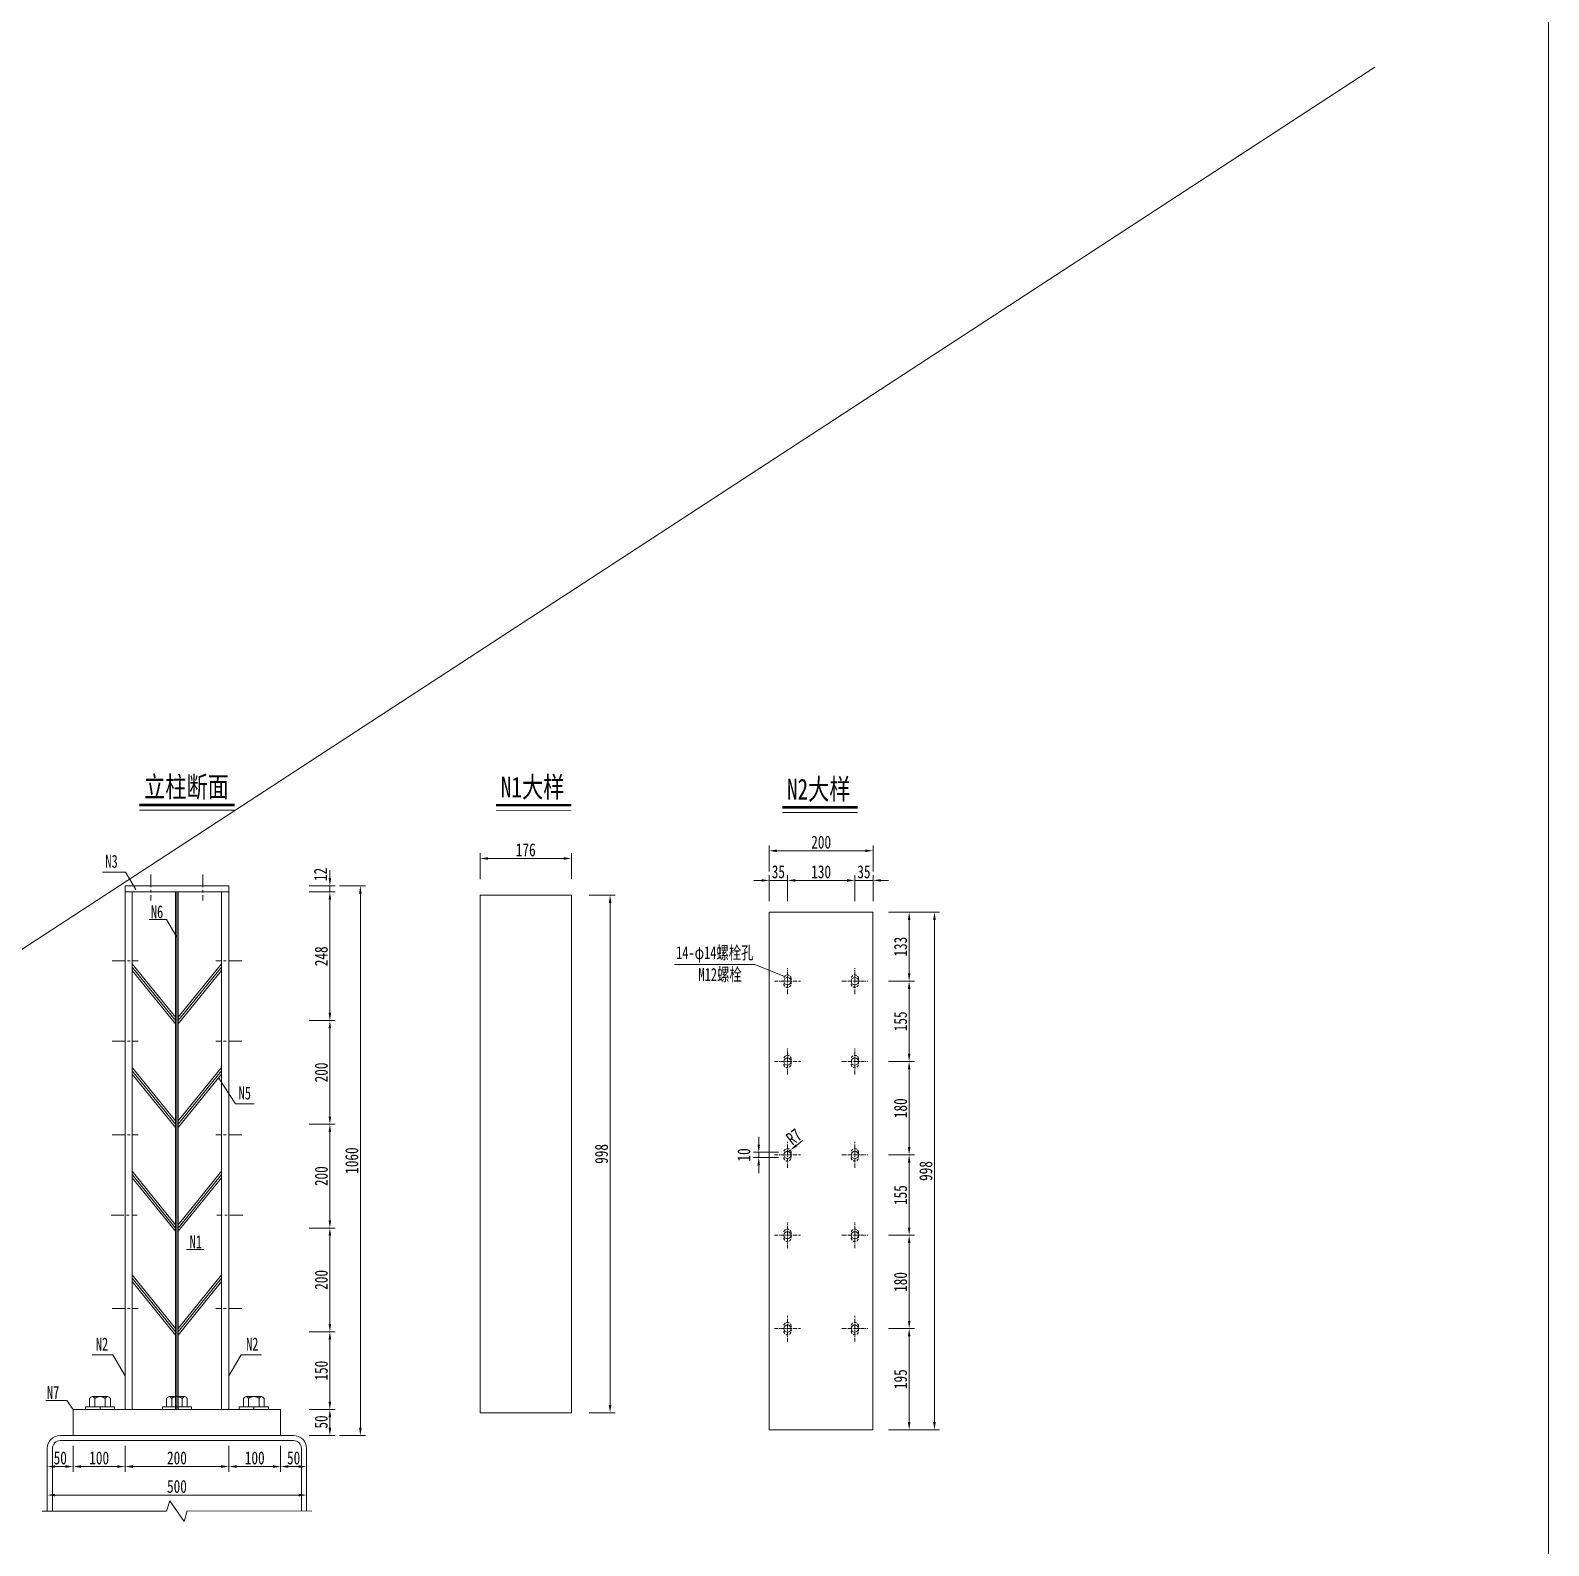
# Model space of a CAD drawing. Extents: x 98573 to 114325, y 0 to 100142.
# Drawn here: x 110224 to 113151, y 52769 to 55691 of the extents above; entities that cross this region are included whole.
import ezdxf

# ---------------------------------------------------------------- set-up
doc = ezdxf.new("R2010")
doc.units = 0
doc.header["$MEASUREMENT"] = 0
doc.linetypes.add('CENTERX2', pattern=[4, 2.5, -0.5, 0.5, -0.5])
doc.linetypes.add('DASHED2', pattern=[0.375, 0.25, -0.125])
doc.layers.get('0').update_dxf_attribs({"lineweight": 13})
doc.layers.get('Defpoints').update_dxf_attribs({"color": 9, "lineweight": 5})
for name, color, linetype, lineweight in [('dashed', 4, 'DASHED2', 5), ('中心线', 2, 'CENTERX2', 15), ('文字', 7, 'Continuous', 5), ('文字说明', 7, 'Continuous', 5), ('标注', 4, 'Continuous', 13), ('涪江 尺寸标注线', 4, 'Continuous', 13), ('涪江 钢板双线', 1, 'Continuous', 13), ('细线', 4, 'Continuous', 13)]:
    doc.layers.add(name, color=color, linetype=linetype, lineweight=lineweight)
doc.styles.get("Standard").update_dxf_attribs({"font": '仿宋_GB2312.ttf', "width": 0.75})
doc.dimstyles.new('0.1', dxfattribs={"dimscale": 0, "dimtxt": 2.5, "dimasz": 1.5, "dimexe": 1, "dimexo": 1, "dimgap": 0.4, "dimtad": 1, "dimdec": 1, "dimdsep": 46, "dimtxsty": 'Standard', "dimcen": 0.2, "dimclrd": 256, "dimclre": 256, "dimclrt": 256, "dimadec": 3, "dimazin": 2, "dimtfac": 1, "dimtdec": 1, "dimtmove": 2, "dimatfit": 3, "dimfxl": 4, "dimfxlon": 1, "dimtolj": 1, "dimtzin": 0, "dimlwd": -1, "dimlwe": -1, "dimarcsym": 0})

# ---------------------------------------------------------------- blocks, each defined once
blk = doc.blocks.new('*D746')
at = {"layer": 'Defpoints', "color": 0, "transparency": 16777216}
for p in [(111648.5, 54052.1), (111648.5, 53857.8), (111683.5, 53857.8)]:
    blk.add_point(p, dxfattribs=at)
at = {"layer": '标注', "color": 4, "transparency": 16777216}
for p, q in [((111633.5, 54052.1), (111618.5, 54052.1)), ((111683.5, 54052.1), (111648.5, 54052.1)), ((111698.5, 54052.1), (111713.5, 54052.1))]:
    blk.add_line(p, q, dxfattribs=at)
at = {"layer": '标注', "transparency": 16777216}
for p, q in [((111648.5, 54012.1), (111648.5, 54062.1)), ((111683.5, 54012.1), (111683.5, 54062.1))]:
    blk.add_line(p, q, dxfattribs=at)
at = {"layer": '标注', "color": 4, "transparency": 16777216}
for points in [[(111633.5, 54054.6), (111633.5, 54049.6), (111648.5, 54052.1)], [(111698.5, 54054.6), (111698.5, 54049.6), (111683.5, 54052.1)]]:
    blk.add_solid(points, dxfattribs=at)
at = {"layer": '标注', "transparency": 16777216, "insert": (111666, 54068.6), "char_height": 25, "attachment_point": 5}
blk.add_mtext('\\A1;35', dxfattribs=at)
blk = doc.blocks.new('*D747')
at = {"layer": 'Defpoints', "color": 0, "transparency": 16777216}
for p in [(111813.5, 54052.1), (111683.5, 53857.8), (111813.5, 53857.8)]:
    blk.add_point(p, dxfattribs=at)
at = {"layer": '标注', "transparency": 16777216}
for p, q in [((111683.5, 54012.1), (111683.5, 54062.1)), ((111813.5, 54012.1), (111813.5, 54062.1))]:
    blk.add_line(p, q, dxfattribs=at)
at = {"layer": '标注', "color": 4, "transparency": 16777216}
blk.add_line((111698.5, 54052.1), (111798.5, 54052.1), dxfattribs=at)
for points in [[(111698.5, 54054.6), (111698.5, 54049.6), (111683.5, 54052.1)], [(111798.5, 54054.6), (111798.5, 54049.6), (111813.5, 54052.1)]]:
    blk.add_solid(points, dxfattribs=at)
at = {"layer": '标注', "transparency": 16777216, "insert": (111748.5, 54068.6), "char_height": 25, "attachment_point": 5}
blk.add_mtext('\\A1;130', dxfattribs=at)
blk = doc.blocks.new('*D748')
at = {"layer": 'Defpoints', "color": 0, "transparency": 16777216}
for p in [(111848.5, 54052.1), (111813.5, 53857.8), (111848.5, 53857.8)]:
    blk.add_point(p, dxfattribs=at)
at = {"layer": '标注', "color": 4, "transparency": 16777216}
for p, q in [((111798.5, 54052.1), (111783.5, 54052.1)), ((111813.5, 54052.1), (111848.5, 54052.1)), ((111863.5, 54052.1), (111878.5, 54052.1))]:
    blk.add_line(p, q, dxfattribs=at)
at = {"layer": '标注', "transparency": 16777216}
for p, q in [((111813.5, 54012.1), (111813.5, 54062.1)), ((111848.5, 54012.1), (111848.5, 54062.1))]:
    blk.add_line(p, q, dxfattribs=at)
at = {"layer": '标注', "color": 4, "transparency": 16777216}
for points in [[(111798.5, 54054.6), (111798.5, 54049.6), (111813.5, 54052.1)], [(111863.5, 54054.6), (111863.5, 54049.6), (111848.5, 54052.1)]]:
    blk.add_solid(points, dxfattribs=at)
at = {"layer": '标注', "transparency": 16777216, "insert": (111831, 54068.6), "char_height": 25, "attachment_point": 5}
blk.add_mtext('\\A1;35', dxfattribs=at)
blk = doc.blocks.new('*D749')
at = {"layer": 'Defpoints', "color": 0, "transparency": 16777216}
for p in [(111848.5, 54109.2), (111648.5, 53990.8), (111848.5, 53990.8)]:
    blk.add_point(p, dxfattribs=at)
at = {"layer": '标注', "transparency": 16777216}
for p, q in [((111648.5, 54069.2), (111648.5, 54119.2)), ((111848.5, 54069.2), (111848.5, 54119.2))]:
    blk.add_line(p, q, dxfattribs=at)
at = {"layer": '标注', "color": 4, "transparency": 16777216}
blk.add_line((111663.5, 54109.2), (111833.5, 54109.2), dxfattribs=at)
for points in [[(111663.5, 54111.7), (111663.5, 54106.7), (111648.5, 54109.2)], [(111833.5, 54111.7), (111833.5, 54106.7), (111848.5, 54109.2)]]:
    blk.add_solid(points, dxfattribs=at)
at = {"layer": '标注', "transparency": 16777216, "insert": (111748.5, 54125.7), "char_height": 25, "attachment_point": 5}
blk.add_mtext('\\A1;200', dxfattribs=at)
blk = doc.blocks.new('*D750')
at = {"layer": 'Defpoints', "color": 0, "transparency": 16777216}
for p in [(111772.1, 53990.8), (111803.5, 53857.8), (111918.2, 53857.8)]:
    blk.add_point(p, dxfattribs=at)
at = {"layer": '标注', "transparency": 16777216}
for p, q in [((111878.2, 53990.8), (111928.2, 53990.8)), ((111878.2, 53857.8), (111928.2, 53857.8))]:
    blk.add_line(p, q, dxfattribs=at)
at = {"layer": '标注', "color": 4, "transparency": 16777216}
blk.add_line((111918.2, 53975.8), (111918.2, 53872.8), dxfattribs=at)
for points in [[(111915.7, 53975.8), (111920.7, 53975.8), (111918.2, 53990.8)], [(111915.7, 53872.8), (111920.7, 53872.8), (111918.2, 53857.8)]]:
    blk.add_solid(points, dxfattribs=at)
at = {"layer": '标注', "transparency": 16777216, "insert": (111901.7, 53924.3), "char_height": 25, "attachment_point": 5, "rotation": 90}
blk.add_mtext('\\A1;133', dxfattribs=at)
blk = doc.blocks.new('*D551')
at = {"layer": 'Defpoints', "color": 0, "transparency": 16777216}
for p in [(111803.5, 53857.8), (111813.5, 53702.8), (111918.2, 53702.8)]:
    blk.add_point(p, dxfattribs=at)
at = {"layer": '标注', "transparency": 16777216}
for p, q in [((111878.2, 53857.8), (111928.2, 53857.8)), ((111878.2, 53702.8), (111928.2, 53702.8))]:
    blk.add_line(p, q, dxfattribs=at)
at = {"layer": '标注', "color": 4, "transparency": 16777216}
blk.add_line((111918.2, 53842.8), (111918.2, 53717.8), dxfattribs=at)
for points in [[(111915.7, 53842.8), (111920.7, 53842.8), (111918.2, 53857.8)], [(111915.7, 53717.8), (111920.7, 53717.8), (111918.2, 53702.8)]]:
    blk.add_solid(points, dxfattribs=at)
at = {"layer": '标注', "transparency": 16777216, "insert": (111901.7, 53780.3), "char_height": 25, "attachment_point": 5, "rotation": 90}
blk.add_mtext('\\A1;155', dxfattribs=at)
blk = doc.blocks.new('*D552')
at = {"layer": 'Defpoints', "color": 0, "transparency": 16777216}
for p in [(111803.5, 53702.8), (111813.5, 53522.8), (111918.2, 53522.8)]:
    blk.add_point(p, dxfattribs=at)
at = {"layer": '标注', "transparency": 16777216}
for p, q in [((111878.2, 53702.8), (111928.2, 53702.8)), ((111878.2, 53522.8), (111928.2, 53522.8))]:
    blk.add_line(p, q, dxfattribs=at)
at = {"layer": '标注', "color": 4, "transparency": 16777216}
blk.add_line((111918.2, 53687.8), (111918.2, 53537.8), dxfattribs=at)
for points in [[(111915.7, 53687.8), (111920.7, 53687.8), (111918.2, 53702.8)], [(111915.7, 53537.8), (111920.7, 53537.8), (111918.2, 53522.8)]]:
    blk.add_solid(points, dxfattribs=at)
at = {"layer": '标注', "transparency": 16777216, "insert": (111901.7, 53612.8), "char_height": 25, "attachment_point": 5, "rotation": 90}
blk.add_mtext('\\A1;180', dxfattribs=at)
blk = doc.blocks.new('*D553')
at = {"layer": 'Defpoints', "color": 0, "transparency": 16777216}
for p in [(111803.5, 53522.8), (111813.5, 53367.8), (111918.2, 53367.8)]:
    blk.add_point(p, dxfattribs=at)
at = {"layer": '标注', "transparency": 16777216}
for p, q in [((111878.2, 53522.8), (111928.2, 53522.8)), ((111878.2, 53367.8), (111928.2, 53367.8))]:
    blk.add_line(p, q, dxfattribs=at)
at = {"layer": '标注', "color": 4, "transparency": 16777216}
blk.add_line((111918.2, 53507.8), (111918.2, 53382.8), dxfattribs=at)
for points in [[(111915.7, 53507.8), (111920.7, 53507.8), (111918.2, 53522.8)], [(111915.7, 53382.8), (111920.7, 53382.8), (111918.2, 53367.8)]]:
    blk.add_solid(points, dxfattribs=at)
at = {"layer": '标注', "transparency": 16777216, "insert": (111901.7, 53445.3), "char_height": 25, "attachment_point": 5, "rotation": 90}
blk.add_mtext('\\A1;155', dxfattribs=at)
blk = doc.blocks.new('*D554')
at = {"layer": 'Defpoints', "color": 0, "transparency": 16777216}
for p in [(111803.5, 53367.8), (111813.5, 53187.8), (111918.2, 53187.8)]:
    blk.add_point(p, dxfattribs=at)
at = {"layer": '标注', "transparency": 16777216}
for p, q in [((111878.2, 53367.8), (111928.2, 53367.8)), ((111878.2, 53187.8), (111928.2, 53187.8))]:
    blk.add_line(p, q, dxfattribs=at)
at = {"layer": '标注', "color": 4, "transparency": 16777216}
blk.add_line((111918.2, 53352.8), (111918.2, 53202.8), dxfattribs=at)
for points in [[(111915.7, 53352.8), (111920.7, 53352.8), (111918.2, 53367.8)], [(111915.7, 53202.8), (111920.7, 53202.8), (111918.2, 53187.8)]]:
    blk.add_solid(points, dxfattribs=at)
at = {"layer": '标注', "transparency": 16777216, "insert": (111901.7, 53277.8), "char_height": 25, "attachment_point": 5, "rotation": 90}
blk.add_mtext('\\A1;180', dxfattribs=at)
blk = doc.blocks.new('*D555')
at = {"layer": 'Defpoints', "color": 0, "transparency": 16777216}
for p in [(111803.5, 53187.8), (111918.2, 53187.8), (111804.2, 52992.8)]:
    blk.add_point(p, dxfattribs=at)
at = {"layer": '标注', "transparency": 16777216}
for p, q in [((111878.2, 53187.8), (111928.2, 53187.8)), ((111878.2, 52992.8), (111928.2, 52992.8))]:
    blk.add_line(p, q, dxfattribs=at)
at = {"layer": '标注', "color": 4, "transparency": 16777216}
blk.add_line((111918.2, 53007.8), (111918.2, 53172.8), dxfattribs=at)
for points in [[(111915.7, 53172.8), (111920.7, 53172.8), (111918.2, 53187.8)], [(111915.7, 53007.8), (111920.7, 53007.8), (111918.2, 52992.8)]]:
    blk.add_solid(points, dxfattribs=at)
at = {"layer": '标注', "transparency": 16777216, "insert": (111901.7, 53090.3), "char_height": 25, "attachment_point": 5, "rotation": 90}
blk.add_mtext('\\A1;195', dxfattribs=at)
blk = doc.blocks.new('*D556')
at = {"layer": 'Defpoints', "color": 0, "transparency": 16777216}
for p in [(111848.5, 53990.8), (111967, 53990.8), (111848.5, 52992.8)]:
    blk.add_point(p, dxfattribs=at)
at = {"layer": '标注', "transparency": 16777216}
for p, q in [((111927, 53990.8), (111977, 53990.8)), ((111927, 52992.8), (111977, 52992.8))]:
    blk.add_line(p, q, dxfattribs=at)
at = {"layer": '标注', "color": 4, "transparency": 16777216}
blk.add_line((111967, 53007.8), (111967, 53975.8), dxfattribs=at)
for points in [[(111964.5, 53975.8), (111969.5, 53975.8), (111967, 53990.8)], [(111964.5, 53007.8), (111969.5, 53007.8), (111967, 52992.8)]]:
    blk.add_solid(points, dxfattribs=at)
at = {"layer": '标注', "transparency": 16777216, "insert": (111950.5, 53491.8), "char_height": 25, "attachment_point": 5, "rotation": 90}
blk.add_mtext('\\A1;998', dxfattribs=at)
blk = doc.blocks.new('*D557')
at = {"layer": 'Defpoints', "color": 0, "transparency": 16777216}
for p in [(111628.2, 53517.8), (111676.5, 53527.8), (111676.5, 53517.8)]:
    blk.add_point(p, dxfattribs=at)
at = {"layer": '标注', "color": 4, "transparency": 16777216}
for p, q in [((111628.2, 53542.8), (111628.2, 53557.8)), ((111628.2, 53527.8), (111628.2, 53517.8)), ((111628.2, 53502.8), (111628.2, 53487.8))]:
    blk.add_line(p, q, dxfattribs=at)
at = {"layer": '标注', "transparency": 16777216}
for p, q in [((111666.5, 53527.8), (111618.2, 53527.8)), ((111666.5, 53517.8), (111618.2, 53517.8))]:
    blk.add_line(p, q, dxfattribs=at)
at = {"layer": '标注', "color": 4, "transparency": 16777216}
for points in [[(111625.7, 53542.8), (111630.7, 53542.8), (111628.2, 53527.8)], [(111625.7, 53502.8), (111630.7, 53502.8), (111628.2, 53517.8)]]:
    blk.add_solid(points, dxfattribs=at)
at = {"layer": '标注', "transparency": 16777216, "insert": (111599.7, 53522.8), "char_height": 25, "attachment_point": 5, "rotation": 90}
blk.add_mtext('\\A1;10', dxfattribs=at)
blk = doc.blocks.new('*D558')
at = {"layer": 'Defpoints', "color": 0, "transparency": 16777216}
for p in [(111683.5, 53527.8), (111689, 53532)]:
    blk.add_point(p, dxfattribs=at)
at = {"layer": '标注', "color": 4, "transparency": 16777216}
for p, q in [((111700.9, 53541.2), (111712.8, 53550.3)), ((111683.5, 53527.8), (111689, 53532))]:
    blk.add_line(p, q, dxfattribs=at)
blk.add_solid([(111699.4, 53543.2), (111702.4, 53539.2), (111689, 53532)], dxfattribs=at)
at = {"layer": '标注', "transparency": 16777216, "insert": (111695.8, 53558), "char_height": 25, "attachment_point": 5, "rotation": 37.4987}
blk.add_mtext('\\A1;R7', dxfattribs=at)
blk = doc.blocks.new('*D435')
at = {"layer": 'Defpoints', "color": 0, "transparency": 16777216}
for p in [(110625.2, 54041.8), (110625.2, 54029.8), (110801.2, 54029.8)]:
    blk.add_point(p, dxfattribs=at)
at = {"layer": '标注', "color": 4, "transparency": 16777216}
for p, q in [((110801.2, 54056.8), (110801.2, 54071.8)), ((110801.2, 54041.8), (110801.2, 54029.8)), ((110801.2, 54014.8), (110801.2, 53999.8))]:
    blk.add_line(p, q, dxfattribs=at)
at = {"layer": '标注', "transparency": 16777216}
for p, q in [((110761.2, 54041.8), (110811.2, 54041.8)), ((110761.2, 54029.8), (110811.2, 54029.8))]:
    blk.add_line(p, q, dxfattribs=at)
at = {"layer": '标注', "color": 4, "transparency": 16777216}
for points in [[(110798.7, 54056.8), (110803.7, 54056.8), (110801.2, 54041.8)], [(110798.7, 54014.8), (110803.7, 54014.8), (110801.2, 54029.8)]]:
    blk.add_solid(points, dxfattribs=at)
at = {"layer": '标注', "transparency": 16777216, "insert": (110783, 54063.6), "char_height": 25, "attachment_point": 5, "rotation": 90}
blk.add_mtext('\\A1;12', dxfattribs=at)
blk = doc.blocks.new('*D436')
at = {"layer": 'Defpoints', "color": 0, "transparency": 16777216}
for p in [(110608.4, 54029.8), (110608.4, 53781.8), (110801.2, 53781.8)]:
    blk.add_point(p, dxfattribs=at)
at = {"layer": '标注', "transparency": 16777216}
for p, q in [((110761.2, 54029.8), (110811.2, 54029.8)), ((110761.2, 53781.8), (110811.2, 53781.8))]:
    blk.add_line(p, q, dxfattribs=at)
at = {"layer": '标注', "color": 4, "transparency": 16777216}
blk.add_line((110801.2, 54014.8), (110801.2, 53796.8), dxfattribs=at)
for points in [[(110798.7, 54014.8), (110803.7, 54014.8), (110801.2, 54029.8)], [(110798.7, 53796.8), (110803.7, 53796.8), (110801.2, 53781.8)]]:
    blk.add_solid(points, dxfattribs=at)
at = {"layer": '标注', "transparency": 16777216, "insert": (110784.7, 53905.8), "char_height": 25, "attachment_point": 5, "rotation": 90}
blk.add_mtext('\\A1;248', dxfattribs=at)
blk = doc.blocks.new('*D437')
at = {"layer": 'Defpoints', "color": 0, "transparency": 16777216}
for p in [(110608.4, 53781.8), (110608.4, 53581.8), (110801.2, 53581.8)]:
    blk.add_point(p, dxfattribs=at)
at = {"layer": '标注', "transparency": 16777216}
for p, q in [((110761.2, 53781.8), (110811.2, 53781.8)), ((110761.2, 53581.8), (110811.2, 53581.8))]:
    blk.add_line(p, q, dxfattribs=at)
at = {"layer": '标注', "color": 4, "transparency": 16777216}
blk.add_line((110801.2, 53766.8), (110801.2, 53596.8), dxfattribs=at)
for points in [[(110798.7, 53766.8), (110803.7, 53766.8), (110801.2, 53781.8)], [(110798.7, 53596.8), (110803.7, 53596.8), (110801.2, 53581.8)]]:
    blk.add_solid(points, dxfattribs=at)
at = {"layer": '标注', "transparency": 16777216, "insert": (110784.7, 53681.8), "char_height": 25, "attachment_point": 5, "rotation": 90}
blk.add_mtext('\\A1;200', dxfattribs=at)
blk = doc.blocks.new('*D438')
at = {"layer": 'Defpoints', "color": 0, "transparency": 16777216}
for p in [(110608.4, 53581.8), (110608.4, 53381.8), (110801.2, 53381.8)]:
    blk.add_point(p, dxfattribs=at)
at = {"layer": '标注', "transparency": 16777216}
for p, q in [((110761.2, 53581.8), (110811.2, 53581.8)), ((110761.2, 53381.8), (110811.2, 53381.8))]:
    blk.add_line(p, q, dxfattribs=at)
at = {"layer": '标注', "color": 4, "transparency": 16777216}
blk.add_line((110801.2, 53566.8), (110801.2, 53396.8), dxfattribs=at)
for points in [[(110798.7, 53566.8), (110803.7, 53566.8), (110801.2, 53581.8)], [(110798.7, 53396.8), (110803.7, 53396.8), (110801.2, 53381.8)]]:
    blk.add_solid(points, dxfattribs=at)
at = {"layer": '标注', "transparency": 16777216, "insert": (110784.7, 53481.8), "char_height": 25, "attachment_point": 5, "rotation": 90}
blk.add_mtext('\\A1;200', dxfattribs=at)
blk = doc.blocks.new('*D439')
at = {"layer": 'Defpoints', "color": 0, "transparency": 16777216}
for p in [(110608.4, 53381.8), (110801.2, 53381.8), (110608.4, 53181.8)]:
    blk.add_point(p, dxfattribs=at)
at = {"layer": '标注', "transparency": 16777216}
for p, q in [((110761.2, 53381.8), (110811.2, 53381.8)), ((110761.2, 53181.8), (110811.2, 53181.8))]:
    blk.add_line(p, q, dxfattribs=at)
at = {"layer": '标注', "color": 4, "transparency": 16777216}
blk.add_line((110801.2, 53196.8), (110801.2, 53366.8), dxfattribs=at)
for points in [[(110798.7, 53366.8), (110803.7, 53366.8), (110801.2, 53381.8)], [(110798.7, 53196.8), (110803.7, 53196.8), (110801.2, 53181.8)]]:
    blk.add_solid(points, dxfattribs=at)
at = {"layer": '标注', "transparency": 16777216, "insert": (110784.7, 53281.8), "char_height": 25, "attachment_point": 5, "rotation": 90}
blk.add_mtext('\\A1;200', dxfattribs=at)
blk = doc.blocks.new('*D440')
at = {"layer": 'Defpoints', "color": 0, "transparency": 16777216}
for p in [(110608.4, 53181.8), (110626.3, 53031.8), (110801.2, 53031.8)]:
    blk.add_point(p, dxfattribs=at)
at = {"layer": '标注', "transparency": 16777216}
for p, q in [((110761.2, 53181.8), (110811.2, 53181.8)), ((110761.2, 53031.8), (110811.2, 53031.8))]:
    blk.add_line(p, q, dxfattribs=at)
at = {"layer": '标注', "color": 4, "transparency": 16777216}
blk.add_line((110801.2, 53166.8), (110801.2, 53046.8), dxfattribs=at)
for points in [[(110798.7, 53166.8), (110803.7, 53166.8), (110801.2, 53181.8)], [(110798.7, 53046.8), (110803.7, 53046.8), (110801.2, 53031.8)]]:
    blk.add_solid(points, dxfattribs=at)
at = {"layer": '标注', "transparency": 16777216, "insert": (110784.7, 53106.8), "char_height": 25, "attachment_point": 5, "rotation": 90}
blk.add_mtext('\\A1;150', dxfattribs=at)
blk = doc.blocks.new('*D441')
at = {"layer": 'Defpoints', "color": 0, "transparency": 16777216}
for p in [(110668.9, 53031.8), (110656.6, 52981.8), (110801.2, 52981.8)]:
    blk.add_point(p, dxfattribs=at)
at = {"layer": '标注', "transparency": 16777216}
for p, q in [((110761.2, 53031.8), (110811.2, 53031.8)), ((110761.2, 52981.8), (110811.2, 52981.8))]:
    blk.add_line(p, q, dxfattribs=at)
at = {"layer": '标注', "color": 4, "transparency": 16777216}
blk.add_line((110801.2, 53016.8), (110801.2, 52996.8), dxfattribs=at)
for points in [[(110798.7, 53016.8), (110803.7, 53016.8), (110801.2, 53031.8)], [(110798.7, 52996.8), (110803.7, 52996.8), (110801.2, 52981.8)]]:
    blk.add_solid(points, dxfattribs=at)
at = {"layer": '标注', "transparency": 16777216, "insert": (110784.5, 53007.8), "char_height": 25, "attachment_point": 5, "rotation": 90}
blk.add_mtext('\\A1;50', dxfattribs=at)
blk = doc.blocks.new('*D442')
at = {"layer": 'Defpoints', "color": 0, "transparency": 16777216}
for p in [(110558, 54041.8), (110860, 54041.8), (110689, 52981.8)]:
    blk.add_point(p, dxfattribs=at)
at = {"layer": '标注', "transparency": 16777216}
for p, q in [((110820, 54041.8), (110870, 54041.8)), ((110820, 52981.8), (110870, 52981.8))]:
    blk.add_line(p, q, dxfattribs=at)
at = {"layer": '标注', "color": 4, "transparency": 16777216}
blk.add_line((110860, 52996.8), (110860, 54026.8), dxfattribs=at)
for points in [[(110857.5, 54026.8), (110862.5, 54026.8), (110860, 54041.8)], [(110857.5, 52996.8), (110862.5, 52996.8), (110860, 52981.8)]]:
    blk.add_solid(points, dxfattribs=at)
at = {"layer": '标注', "transparency": 16777216, "insert": (110843.5, 53511.8), "char_height": 25, "attachment_point": 5, "rotation": 90}
blk.add_mtext('\\A1;1060', dxfattribs=at)
blk = doc.blocks.new('*D582')
at = {"layer": 'Defpoints', "color": 0, "transparency": 16777216}
for p in [(111090.9, 54094.4), (111090.9, 54023.7), (111266.9, 54023.7)]:
    blk.add_point(p, dxfattribs=at)
at = {"layer": '标注', "transparency": 16777216}
for p, q in [((111090.9, 54054.4), (111090.9, 54104.4)), ((111266.9, 54054.4), (111266.9, 54104.4))]:
    blk.add_line(p, q, dxfattribs=at)
at = {"layer": '标注', "color": 4, "transparency": 16777216}
blk.add_line((111251.9, 54094.4), (111105.9, 54094.4), dxfattribs=at)
for points in [[(111105.9, 54096.9), (111105.9, 54091.9), (111090.9, 54094.4)], [(111251.9, 54096.9), (111251.9, 54091.9), (111266.9, 54094.4)]]:
    blk.add_solid(points, dxfattribs=at)
at = {"layer": '标注', "transparency": 16777216, "insert": (111178.9, 54110.9), "char_height": 25, "attachment_point": 5}
blk.add_mtext('\\A1;176', dxfattribs=at)
blk = doc.blocks.new('*D583')
at = {"layer": 'Defpoints', "color": 0, "transparency": 16777216}
for p in [(111266.9, 54023.7), (111266.9, 53025.7), (111341.5, 53025.7)]:
    blk.add_point(p, dxfattribs=at)
at = {"layer": '标注', "transparency": 16777216}
for p, q in [((111301.5, 54023.7), (111351.5, 54023.7)), ((111301.5, 53025.7), (111351.5, 53025.7))]:
    blk.add_line(p, q, dxfattribs=at)
at = {"layer": '标注', "color": 4, "transparency": 16777216}
blk.add_line((111341.5, 54008.7), (111341.5, 53040.7), dxfattribs=at)
for points in [[(111339, 54008.7), (111344, 54008.7), (111341.5, 54023.7)], [(111339, 53040.7), (111344, 53040.7), (111341.5, 53025.7)]]:
    blk.add_solid(points, dxfattribs=at)
at = {"layer": '标注', "transparency": 16777216, "insert": (111325, 53524.7), "char_height": 25, "attachment_point": 5, "rotation": 90}
blk.add_mtext('\\A1;998', dxfattribs=at)
blk = doc.blocks.new('*D447')
at = {"layer": 'Defpoints', "color": 0, "transparency": 16777216}
for p in [(110306.3, 53001.8), (110406.3, 53001.8), (110406.3, 52921.9)]:
    blk.add_point(p, dxfattribs=at)
at = {"layer": '标注', "transparency": 16777216}
for p, q in [((110306.3, 52961.9), (110306.3, 52911.9)), ((110406.3, 52961.9), (110406.3, 52911.9))]:
    blk.add_line(p, q, dxfattribs=at)
at = {"layer": '标注', "color": 4, "transparency": 16777216}
blk.add_line((110321.3, 52921.9), (110391.3, 52921.9), dxfattribs=at)
for points in [[(110321.3, 52924.4), (110321.3, 52919.4), (110306.3, 52921.9)], [(110391.3, 52924.4), (110391.3, 52919.4), (110406.3, 52921.9)]]:
    blk.add_solid(points, dxfattribs=at)
at = {"layer": '标注', "transparency": 16777216, "insert": (110356.3, 52938.4), "char_height": 25, "attachment_point": 5}
blk.add_mtext('\\A1;100', dxfattribs=at)
blk = doc.blocks.new('*D448')
at = {"layer": 'Defpoints', "color": 0, "transparency": 16777216}
for p in [(110406.3, 53001.8), (110606.3, 53001.8), (110606.3, 52921.9)]:
    blk.add_point(p, dxfattribs=at)
at = {"layer": '标注', "transparency": 16777216}
for p, q in [((110406.3, 52961.9), (110406.3, 52911.9)), ((110606.3, 52961.9), (110606.3, 52911.9))]:
    blk.add_line(p, q, dxfattribs=at)
at = {"layer": '标注', "color": 4, "transparency": 16777216}
blk.add_line((110421.3, 52921.9), (110591.3, 52921.9), dxfattribs=at)
for points in [[(110421.3, 52924.4), (110421.3, 52919.4), (110406.3, 52921.9)], [(110591.3, 52924.4), (110591.3, 52919.4), (110606.3, 52921.9)]]:
    blk.add_solid(points, dxfattribs=at)
at = {"layer": '标注', "transparency": 16777216, "insert": (110506.3, 52938.4), "char_height": 25, "attachment_point": 5}
blk.add_mtext('\\A1;200', dxfattribs=at)
blk = doc.blocks.new('*D449')
at = {"layer": 'Defpoints', "color": 0, "transparency": 16777216}
for p in [(110606.3, 53001.8), (110706.3, 53001.8), (110706.3, 52921.9)]:
    blk.add_point(p, dxfattribs=at)
at = {"layer": '标注', "transparency": 16777216}
for p, q in [((110606.3, 52961.9), (110606.3, 52911.9)), ((110706.3, 52961.9), (110706.3, 52911.9))]:
    blk.add_line(p, q, dxfattribs=at)
at = {"layer": '标注', "color": 4, "transparency": 16777216}
blk.add_line((110621.3, 52921.9), (110691.3, 52921.9), dxfattribs=at)
for points in [[(110621.3, 52924.4), (110621.3, 52919.4), (110606.3, 52921.9)], [(110691.3, 52924.4), (110691.3, 52919.4), (110706.3, 52921.9)]]:
    blk.add_solid(points, dxfattribs=at)
at = {"layer": '标注', "transparency": 16777216, "insert": (110656.3, 52938.4), "char_height": 25, "attachment_point": 5}
blk.add_mtext('\\A1;100', dxfattribs=at)
blk = doc.blocks.new('*D450')
at = {"layer": 'Defpoints', "color": 0, "transparency": 16777216}
for p in [(110256.3, 52948.8), (110756.3, 52939.3), (110256.3, 52866.9)]:
    blk.add_point(p, dxfattribs=at)
at = {"layer": '标注', "transparency": 16777216}
for p, q in [((110256.3, 52906.9), (110256.3, 52856.9)), ((110756.3, 52906.9), (110756.3, 52856.9))]:
    blk.add_line(p, q, dxfattribs=at)
at = {"layer": '标注', "color": 4, "transparency": 16777216}
blk.add_line((110741.3, 52866.9), (110271.3, 52866.9), dxfattribs=at)
for points in [[(110271.3, 52869.4), (110271.3, 52864.4), (110256.3, 52866.9)], [(110741.3, 52869.4), (110741.3, 52864.4), (110756.3, 52866.9)]]:
    blk.add_solid(points, dxfattribs=at)
at = {"layer": '标注', "transparency": 16777216, "insert": (110506.3, 52883.4), "char_height": 25, "attachment_point": 5}
blk.add_mtext('\\A1;500', dxfattribs=at)
blk = doc.blocks.new('*D627')
at = {"layer": 'Defpoints', "color": 0, "transparency": 16777216}
for p in [(110306.3, 52981.8), (110256.3, 52927.7), (110256.3, 52921.9)]:
    blk.add_point(p, dxfattribs=at)
at = {"layer": '标注', "transparency": 16777216}
for p, q in [((110306.3, 52961.9), (110306.3, 52911.9)), ((110256.3, 52921.9), (110256.3, 52911.9))]:
    blk.add_line(p, q, dxfattribs=at)
at = {"layer": '标注', "color": 4, "transparency": 16777216}
blk.add_line((110291.3, 52921.9), (110271.3, 52921.9), dxfattribs=at)
for points in [[(110271.3, 52924.4), (110271.3, 52919.4), (110256.3, 52921.9)], [(110291.3, 52924.4), (110291.3, 52919.4), (110306.3, 52921.9)]]:
    blk.add_solid(points, dxfattribs=at)
at = {"layer": '标注', "transparency": 16777216, "insert": (110281.3, 52938.4), "char_height": 25, "attachment_point": 5}
blk.add_mtext('\\A1;50', dxfattribs=at)
blk = doc.blocks.new('*D628')
at = {"layer": 'Defpoints', "color": 0, "transparency": 16777216}
for p in [(110706.3, 53006.8), (110756.3, 52956.8), (110756.3, 52921.9)]:
    blk.add_point(p, dxfattribs=at)
at = {"layer": '标注', "transparency": 16777216}
for p, q in [((110706.3, 52961.9), (110706.3, 52911.9)), ((110756.3, 52946.8), (110756.3, 52911.9))]:
    blk.add_line(p, q, dxfattribs=at)
at = {"layer": '标注', "color": 4, "transparency": 16777216}
blk.add_line((110721.3, 52921.9), (110741.3, 52921.9), dxfattribs=at)
for points in [[(110721.3, 52924.4), (110721.3, 52919.4), (110706.3, 52921.9)], [(110741.3, 52924.4), (110741.3, 52919.4), (110756.3, 52921.9)]]:
    blk.add_solid(points, dxfattribs=at)
at = {"layer": '标注', "transparency": 16777216, "insert": (110731.3, 52938.4), "char_height": 25, "attachment_point": 5}
blk.add_mtext('\\A1;50', dxfattribs=at)
blk = doc.blocks.new('ls')
at = {"color": 4}
blk.add_line((0, 0), (0, 5), dxfattribs=at)
at = {"layer": '涪江 钢板双线', "color": 4}
for p, q in [((-28, 5), (28, 5)), ((-28, 5), (-28, 0)), ((-28, 0), (28, 0)), ((-20, 21.6), (-20, 5)), ((-18.7, 5), (18.7, 5)), ((-15, 25), (15, 25)), ((-14, 5), (14, 5)), ((-10, 5), (-10, 21.6)), ((10, 5), (10, 21.6)), ((20, 21.6), (20, 5)), ((28, 5), (28, 0))]:
    blk.add_line(p, q, dxfattribs=at)
blk.add_ellipse((-15, -7.9), major_axis=(0, 32.9), ratio=0.341432, start_param=-0.460921, end_param=0.460921, dxfattribs=at)
at = {"layer": '涪江 钢板双线', "color": 4, "extrusion": (0, 0, -1)}
for centre, ratio in [((0, -7.9), 0.682865), ((15, -7.9), 0.341432)]:
    blk.add_ellipse(centre, major_axis=(0, 32.9), ratio=ratio, start_param=-0.460921, end_param=0.460921, dxfattribs=at)

msp = doc.modelspace()

# ---------------------------------------------------------------- linework, layer by layer
at = {"color": 1}
for p, q in [((110406.26241, 54041.83899), (110506.26241, 54041.83899)), ((110406.26241, 54041.83899), (110406.26241, 53031.83899)), ((110406.26241, 54029.83899), (110606.26241, 54029.83899)), ((110420.26241, 54029.83899), (110420.26241, 53031.83899)), ((110503.76241, 53031.83899), (110503.76241, 54029.83899)), ((110606.26241, 54041.83899), (110506.26241, 54041.83899)), ((110508.76241, 53031.83899), (110508.76241, 54029.83899)), ((110592.26241, 54029.83899), (110592.26241, 53031.83899)), ((110606.26241, 54041.83899), (110606.26241, 53031.83899)), ((111090.91707, 54023.71667), (111090.91707, 53025.71667)), ((111090.91707, 54023.71667), (111266.91707, 54023.71667)), ((111266.91707, 54023.71667), (111266.91707, 53025.71667)), ((111648.47345, 52992.78672), (111648.47345, 53990.78672)), ((111648.47345, 53990.78672), (111848.47345, 53990.78672)), ((111848.47345, 53990.78672), (111848.47345, 52992.78672)), ((110503.76241, 53788.19506), (110420.26241, 53891.30897)), ((110503.76241, 53775.48293), (110420.26241, 53878.59684)), ((110508.76241, 53788.19506), (110592.26241, 53891.30897)), ((110508.76241, 53775.48293), (110592.26241, 53878.59684)), ((110503.76241, 53588.19506), (110420.26241, 53691.30897)), ((110503.76241, 53575.48293), (110420.26241, 53678.59684)), ((110508.76241, 53588.19506), (110592.26241, 53691.30897)), ((110508.76241, 53575.48293), (110592.26241, 53678.59684)), ((110503.76241, 53388.19506), (110420.26241, 53491.30897)), ((110508.76241, 53388.19506), (110592.26241, 53491.30897)), ((110503.76241, 53375.48293), (110420.26241, 53478.59684)), ((110508.76241, 53375.48293), (110592.26241, 53478.59684)), ((110503.76241, 53188.19506), (110420.26241, 53291.30897)), ((110508.76241, 53188.19506), (110592.26241, 53291.30897)), ((110503.76241, 53175.48293), (110420.26241, 53278.59684)), ((110508.76241, 53175.48293), (110592.26241, 53278.59684)), ((110306.26241, 53031.83899), (110706.26241, 53031.83899)), ((110306.26241, 53031.83899), (110306.26241, 52981.83899)), ((110706.26241, 53031.83899), (110706.26241, 52981.83899)), ((111090.91707, 53025.71667), (111266.91707, 53025.71667)), ((111848.47345, 52992.78672), (111648.47345, 52992.78672)), ((110281.26209, 52981.83899), (110731.26231, 52981.83899)), ((110281.26214, 52971.83899), (110731.26231, 52971.83899)), ((110256.26231, 52956.83899), (110256.26231, 52835.9212)), ((110266.26231, 52956.83899), (110266.26231, 52835.9212)), ((110746.26231, 52956.83899), (110746.26231, 52835.9212)), ((110756.26231, 52956.83899), (110756.26231, 52835.9212))]:
    msp.add_line(p, q, dxfattribs=at)
for centre in [(111683.47345, 53857.78672), (111813.47345, 53857.78672), (111683.47345, 53702.78672), (111813.47345, 53702.78672), (111683.47345, 53522.78672), (111813.47345, 53522.78672), (111683.47345, 53367.78672), (111813.47345, 53367.78672), (111683.47345, 53187.78672), (111813.47345, 53187.78672)]:
    msp.add_circle(centre, 7)
for centre, radius, start, end in [((110281.26231, 52956.83899), 25, 90, 180), ((110281.26231, 52956.83899), 15, 90, 180), ((110731.26231, 52956.83899), 25, 360, 90), ((110731.26231, 52956.83899), 15, 360, 90)]:
    msp.add_arc(centre, radius, start, end, dxfattribs=at)
at = {"layer": 'dashed', "ltscale": 20}
for p, q in [((111690.47345, 53852.90128), (111690.47345, 53862.90128)), ((111820.47345, 53852.90128), (111820.47345, 53862.90128)), ((111690.47345, 53697.90128), (111690.47345, 53707.90128)), ((111820.47345, 53697.90128), (111820.47345, 53707.90128)), ((111690.47345, 53517.90128), (111690.47345, 53527.90128)), ((111820.47345, 53517.90128), (111820.47345, 53527.90128)), ((111690.47345, 53362.90128), (111690.47345, 53372.90128)), ((111820.47345, 53362.90128), (111820.47345, 53372.90128)), ((111690.47345, 53182.90128), (111690.47345, 53192.90128)), ((111820.47345, 53182.90128), (111820.47345, 53192.90128))]:
    msp.add_line(p, q, dxfattribs=at)
for centre, start, end in [((111683.47345, 53862.78672), 0, 180), ((111813.47345, 53862.78672), 0, 180), ((111683.47345, 53852.78672), 180, 0), ((111813.47345, 53852.78672), 180, 0), ((111683.47345, 53707.78672), 0, 180), ((111683.47345, 53697.78672), 180, 0), ((111813.47345, 53707.78672), 0, 180), ((111813.47345, 53697.78672), 180, 0), ((111683.47345, 53527.78672), 0, 180), ((111683.47345, 53517.78672), 180, 0), ((111813.47345, 53527.78672), 0, 180), ((111813.47345, 53517.78672), 180, 0), ((111683.47345, 53372.78672), 0, 180), ((111813.47345, 53372.78672), 0, 180), ((111683.47345, 53362.78672), 180, 0), ((111813.47345, 53362.78672), 180, 0), ((111683.47345, 53192.78672), 0, 180), ((111813.47345, 53192.78672), 0, 180), ((111683.47345, 53182.78672), 180, 0), ((111813.47345, 53182.78672), 180, 0)]:
    msp.add_arc(centre, 7, start, end, dxfattribs=at)
at = {"layer": 'Defpoints'}
for p, q in [((110506.26241, 53031.83899), (110506.26241, 54029.83899)), ((110503.76241, 53781.83899), (110420.26241, 53884.95291)), ((110508.76241, 53781.83899), (110592.26241, 53884.95291)), ((110503.76241, 53581.83899), (110420.26241, 53684.95291)), ((110508.76241, 53581.83899), (110592.26241, 53684.95291)), ((110503.76241, 53381.83899), (110420.26241, 53484.95291)), ((110508.76241, 53381.83899), (110592.26241, 53484.95291)), ((110503.76241, 53181.83899), (110420.26241, 53284.95291)), ((110508.76241, 53181.83899), (110592.26241, 53284.95291))]:
    msp.add_line(p, q, dxfattribs=at)
at = {"layer": '中心线', "ltscale": 10}
for p, q in [((110456.26241, 54063.75422), (110456.26241, 54013.54283)), ((110556.26241, 54063.75422), (110556.26241, 54013.54283)), ((110381.15671, 53896.80874), (110431.36811, 53896.80874)), ((110631.36811, 53896.80874), (110581.15671, 53896.80874)), ((110381.15671, 53741.80874), (110431.36811, 53741.80874)), ((110631.36811, 53741.80874), (110581.15671, 53741.80874)), ((110381.15671, 53561.80874), (110431.36811, 53561.80874)), ((110631.36811, 53561.80874), (110581.15671, 53561.80874)), ((110379.15671, 53406.80874), (110429.36811, 53406.80874)), ((110633.36811, 53406.80874), (110583.15671, 53406.80874)), ((110381.15671, 53226.80874), (110431.36811, 53226.80874)), ((110631.36811, 53226.80874), (110581.15671, 53226.80874))]:
    msp.add_line(p, q, dxfattribs=at)
at = {"layer": '中心线', "ltscale": 3}
for p, q in [((111683.47345, 53832.83322), (111683.47345, 53882.74022)), ((111813.47345, 53832.83322), (111813.47345, 53882.74022)), ((111658.36775, 53857.78672), (111708.57915, 53857.78672)), ((111788.36775, 53857.78672), (111838.57915, 53857.78672)), ((111683.47345, 53677.83322), (111683.47345, 53727.74022)), ((111813.47345, 53677.83322), (111813.47345, 53727.74022)), ((111658.36775, 53702.78672), (111708.57915, 53702.78672)), ((111788.36775, 53702.78672), (111838.57915, 53702.78672)), ((111683.47345, 53497.83322), (111683.47345, 53547.74022)), ((111813.47345, 53497.83322), (111813.47345, 53547.74022)), ((111658.36775, 53522.78672), (111708.57915, 53522.78672)), ((111788.36775, 53522.78672), (111838.57915, 53522.78672)), ((111683.47345, 53342.83322), (111683.47345, 53392.74022)), ((111813.47345, 53342.83322), (111813.47345, 53392.74022)), ((111658.36775, 53367.78672), (111708.57915, 53367.78672)), ((111788.36775, 53367.78672), (111838.57915, 53367.78672)), ((111683.47345, 53162.83322), (111683.47345, 53212.74022)), ((111813.47345, 53162.83322), (111813.47345, 53212.74022)), ((111658.36775, 53187.78672), (111708.57915, 53187.78672)), ((111788.36775, 53187.78672), (111838.57915, 53187.78672))]:
    msp.add_line(p, q, dxfattribs=at)
at = {"layer": '文字', "const_width": 5}
for points in [[(110433.87715, 54197.51522), (110617.82299, 54197.51522)], [(111121.80444, 54197.14703), (111266.9935, 54197.14703)], [(111673.52998, 54193.06793), (111818.71904, 54193.06793)]]:
    msp.add_lwpolyline(points, dxfattribs=at)
at = {"layer": '文字', "ltscale": 100, "const_width": 1.5}
for points in [[(110433.87715, 54187.51522), (110617.82299, 54187.51522)], [(111121.80444, 54187.14703), (111266.9935, 54187.14703)], [(111673.52998, 54183.06793), (111818.71904, 54183.06793)]]:
    msp.add_lwpolyline(points, dxfattribs=at)
at = {"layer": '标注'}
msp.add_line((112815.95382, 55620.37259), (98573.01049, 46332.42017), dxfattribs=at)
msp.add_lwpolyline([(105862.16093, 55858.30192), (113151.31137, 55858.30192), (113151.31137, 46332.42017), (105862.16093, 46332.42017)], close=True, dxfattribs=at)
at = {"layer": '涪江 尺寸标注线'}
msp.add_lwpolyline([(110766.26231, 52835.84876), (110526.25842, 52836.34551), (110519.9932, 52816.19153), (110492.53163, 52855.65087), (110486.26642, 52835.72114), (110246.26231, 52835.95536)], dxfattribs=at)
at = {"layer": '细线'}
for p, q in [((110362.48302, 54068.14184), (110407.34997, 54068.14184)), ((110407.34997, 54068.14184), (110426.91407, 54034.48865)), ((110452.5626, 53976.76659), (110486.40049, 53976.76659)), ((110486.40049, 53976.76659), (110506.26241, 53942.60111)), ((111465.51225, 53890.07495), (111620.88572, 53890.07495)), ((111620.88572, 53890.07495), (111678.02769, 53866.98915)), ((110619.37484, 53621.43849), (110586.423, 53671.38576)), ((110619.37484, 53621.43849), (110655.4038, 53621.43849)), ((110558.07439, 53340.20895), (110524.51532, 53340.20895)), ((110343.11894, 53137.31868), (110382.55571, 53137.31868)), ((110382.55571, 53137.31868), (110406.26241, 53096.53961)), ((110629.96912, 53137.31868), (110606.26241, 53096.53961)), ((110669.40589, 53137.31868), (110629.96912, 53137.31868)), ((110253.40376, 53049.04123), (110294.15234, 53049.04123)), ((110294.15234, 53049.04123), (110306.26241, 53031.83899))]:
    msp.add_line(p, q, dxfattribs=at)

# ---------------------------------------------------------------- block references
at = {"color": 3, "xscale": -1}
for p in [(110357.94309, 53031.83899), (110506.26241, 53031.83899)]:
    msp.add_blockref('ls', p, dxfattribs=at)
at = {"color": 3}
msp.add_blockref('ls', (110654.58174, 53031.83899), dxfattribs=at)

# ---------------------------------------------------------------- texts
at = {"layer": '文字说明', "width": 0.75}
for s, p in [('立柱断面', (110442.90582, 54212.51522)), ('N1大样', (111130.83311, 54212.14703)), ('N2大样', (111682.55864, 54208.06793))]:
    msp.add_text(s, height=40, dxfattribs=at).set_placement(p)
at = {"layer": '标注', "width": 0.7}
for s, p in [('N3', (110368.32387, 54076.43458)), ('N6', (110456.00481, 53979.15363)), ('14-φ14螺栓孔', (111468.9298, 53900.34518)), ('M12螺栓', (111512.00153, 53858.25559)), ('N5', (110625.21569, 53629.73123)), ('N1', (110530.79005, 53342.90526)), ('N2', (110349.89578, 53145.61143)), ('N2', (110639.64256, 53145.61143)), ('N7', (110255.57695, 53052.07618))]:
    msp.add_text(s, height=25, dxfattribs=at).set_placement(p)

# ---------------------------------------------------------------- dimensions: what is measured, and where the dimension line sits
at = {"layer": '标注'}
for base, p1, p2, picture, middle in [((111848.47345, 54109.19026), (111648.47345, 53990.78672), (111848.47345, 53990.78672), '*D749', (111748.47345, 54125.69026)), ((111090.91707, 54094.43715), (111266.91707, 54023.71667), (111090.91707, 54023.71667), '*D582', (111178.91707, 54110.93715)), ((111648.47345, 54052.14416), (111683.47345, 53857.78672), (111648.47345, 53857.78672), '*D746', (111665.97345, 54068.64416)), ((111813.47345, 54052.14416), (111683.47345, 53857.78672), (111813.47345, 53857.78672), '*D747', (111748.47345, 54068.64416)), ((111848.47345, 54052.14416), (111813.47345, 53857.78672), (111848.47345, 53857.78672), '*D748', (111830.97345, 54068.64416)), ((110406.26241, 52921.89862), (110306.26241, 53001.83899), (110406.26241, 53001.83899), '*D447', (110356.26241, 52938.39862)), ((110606.26241, 52921.89862), (110406.26241, 53001.83899), (110606.26241, 53001.83899), '*D448', (110506.26241, 52938.39862)), ((110706.26241, 52921.89862), (110606.26241, 53001.83899), (110706.26241, 53001.83899), '*D449', (110656.26241, 52938.39862)), ((110756.26231, 52921.89862), (110706.26241, 53006.83899), (110756.26231, 52956.83899), '*D628', (110731.26236, 52938.39862)), ((110256.26231, 52921.89862), (110306.26241, 52981.83899), (110256.26231, 52927.69826), '*D627', (110281.26236, 52938.39862)), ((110256.26231, 52866.85684), (110756.26231, 52939.27105), (110256.26231, 52948.76857), '*D450', (110506.26231, 52883.35684))]:
    dim = msp.add_linear_dim(base=base, p1=p1, p2=p2, dimstyle='0.1', override={"dimscale": 10, "dimclrd": 4}, dxfattribs=at)
    dim.commit()
    dim.dimension.update_dxf_attribs({"geometry": picture, "text_midpoint": middle})
for base, p1, p2, picture, middle in [((110801.19007, 54029.83899), (110625.2046, 54041.83899), (110625.2046, 54029.83899), '*D435', (110782.96924, 54063.62386)), ((110801.19007, 52981.83899), (110668.94339, 53031.83899), (110656.61335, 52981.83899), '*D441', (110784.49899, 53007.84047))]:
    dim = msp.add_linear_dim(base=base, p1=p1, p2=p2, angle=90, dimstyle='0.1', override={"dimscale": 10, "dimclrd": 4}, dxfattribs=at)
    dim.commit()
    dim.dimension.update_dxf_attribs({"geometry": picture, "text_midpoint": middle, "dimtype": 160})
for base, p1, p2, picture, middle in [((110860.03402, 54041.83899), (110688.96485, 52981.83899), (110558.04232, 54041.83899), '*D442', (110843.53402, 53511.83899)), ((110801.19007, 53781.83899), (110608.4189, 54029.83899), (110608.4189, 53781.83899), '*D436', (110784.69007, 53905.83899)), ((111341.45125, 53025.71667), (111266.91707, 54023.71667), (111266.91707, 53025.71667), '*D583', (111324.95125, 53524.71667)), ((111918.21079, 53857.78672), (111772.11554, 53990.78672), (111803.47345, 53857.78672), '*D750', (111901.71079, 53924.28672)), ((111967.00569, 53990.78672), (111848.47345, 52992.78672), (111848.47345, 53990.78672), '*D556', (111950.50569, 53491.78672)), ((111918.21079, 53702.78672), (111803.47345, 53857.78672), (111813.47345, 53702.78672), '*D551', (111901.71079, 53780.28672)), ((110801.19007, 53581.83899), (110608.4189, 53781.83899), (110608.4189, 53581.83899), '*D437', (110784.69007, 53681.83899)), ((111918.21079, 53522.78672), (111803.47345, 53702.78672), (111813.47345, 53522.78672), '*D552', (111901.71079, 53612.78672)), ((110801.19007, 53381.83899), (110608.4189, 53581.83899), (110608.4189, 53381.83899), '*D438', (110784.69007, 53481.83899)), ((111628.18269, 53517.78672), (111676.47345, 53527.78672), (111676.47345, 53517.78672), '*D557', (111599.68269, 53522.78672)), ((111918.21079, 53367.78672), (111803.47345, 53522.78672), (111813.47345, 53367.78672), '*D553', (111901.71079, 53445.28672)), ((110801.19007, 53381.83899), (110608.4189, 53181.83899), (110608.4189, 53381.83899), '*D439', (110784.69007, 53281.83899)), ((111918.21079, 53187.78672), (111803.47345, 53367.78672), (111813.47345, 53187.78672), '*D554', (111901.71079, 53277.78672)), ((110801.19007, 53031.83899), (110608.4189, 53181.83899), (110626.3026, 53031.83899), '*D440', (110784.69007, 53106.83899)), ((111918.21079, 53187.78672), (111804.2076, 52992.78672), (111803.47345, 53187.78672), '*D555', (111901.71079, 53090.28672))]:
    dim = msp.add_linear_dim(base=base, p1=p1, p2=p2, angle=90, dimstyle='0.1', override={"dimscale": 10, "dimclrd": 4}, dxfattribs=at)
    dim.commit()
    dim.dimension.update_dxf_attribs({"geometry": picture, "text_midpoint": middle})
dim = msp.add_radius_dim(center=(111683.47345, 53527.78672), mpoint=(111689.02702, 53532.04792), dimstyle='0.1', override={"dimscale": 10, "dimclrd": 4}, dxfattribs=at)
dim.commit()
dim.dimension.update_dxf_attribs({"geometry": '*D558', "text_midpoint": (111695.83563, 53558.01953), "dimtype": 164})

doc.saveas('drawing.dxf')
